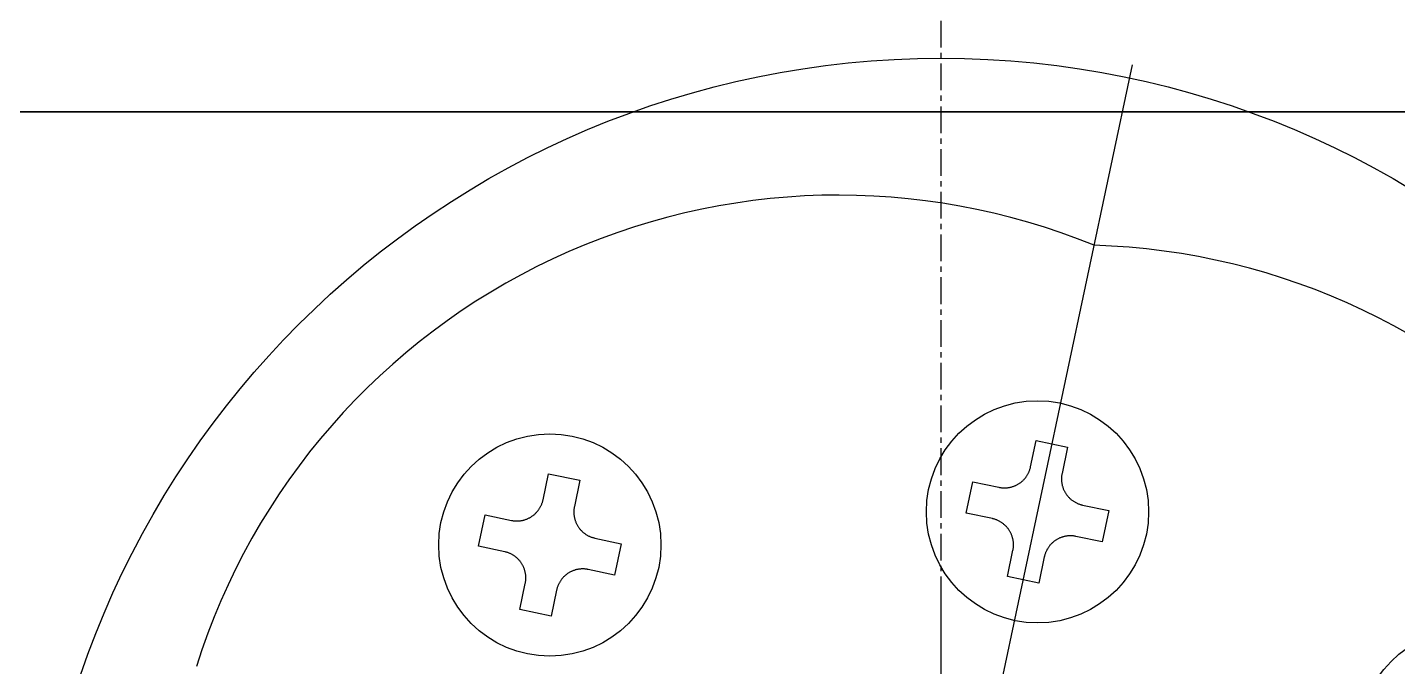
# Model space of a CAD drawing. Extents: x -668440 to 1010955, y -1678500 to 210463.
# Drawn here: x -557575 to -556934, y -896428 to -896129 of the extents above; entities that cross this region are included whole.
import ezdxf

# ---------------------------------------------------------------- set-up
doc = ezdxf.new("R2010")
doc.units = 0
doc.header["$MEASUREMENT"] = 0
doc.linetypes.add('CENTER', pattern=[2, 1.25, -0.25, 0.25, -0.25])
doc.layers.get('0').update_dxf_attribs({"color": 3, "linetype": 'CONTINUOUS'})
for name, color, linetype in [('100', 5, 'CENTER'), ('BOLT', 4, 'CONTINUOUS'), ('C400-R22-6M22_d', 7, 'CONTINUOUS'), ('cwr_d', 7, 'CONTINUOUS'), ('注記', 3, 'CONTINUOUS')]:
    doc.layers.add(name, color=color, linetype=linetype)

# ---------------------------------------------------------------- blocks, each defined once
blk = doc.blocks.new('tc02')
at = {"layer": '注記', "color": 4}
blk.add_line((-18602.46, 32824.251), (-18602.46, 32699.284), dxfattribs=at)
at = {"layer": '注記', "color": 4, "linetype": 'Continuous'}
for p, q in [((-18603.21, 32806.117), (-18601.71, 32806.117)), ((-18603.21, 32804.867), (-18603.21, 32806.117)), ((-18601.71, 32806.117), (-18601.71, 32804.867)), ((-18603.211, 32804.836), (-18603.21, 32804.867)), ((-18601.71, 32804.867), (-18601.71, 32804.836)), ((-18603.404, 32804.198), (-18603.388, 32804.224)), ((-18603.388, 32804.224), (-18603.373, 32804.251)), ((-18603.373, 32804.251), (-18603.358, 32804.278)), ((-18603.358, 32804.278), (-18603.344, 32804.305)), ((-18603.344, 32804.305), (-18603.33, 32804.332)), ((-18603.33, 32804.332), (-18603.318, 32804.36)), ((-18603.318, 32804.36), (-18603.306, 32804.388)), ((-18603.306, 32804.388), (-18603.294, 32804.417)), ((-18603.294, 32804.417), (-18603.283, 32804.446)), ((-18603.283, 32804.446), (-18603.273, 32804.475)), ((-18603.273, 32804.475), (-18603.264, 32804.504)), ((-18603.264, 32804.504), (-18603.256, 32804.533)), ((-18603.256, 32804.533), (-18603.248, 32804.563)), ((-18603.248, 32804.563), (-18603.241, 32804.593)), ((-18603.241, 32804.593), (-18603.234, 32804.623)), ((-18603.234, 32804.623), (-18603.229, 32804.653)), ((-18603.229, 32804.653), (-18603.224, 32804.684)), ((-18603.224, 32804.684), (-18603.22, 32804.714)), ((-18603.22, 32804.714), (-18603.216, 32804.744)), ((-18603.216, 32804.744), (-18603.214, 32804.775)), ((-18603.214, 32804.775), (-18603.212, 32804.806)), ((-18603.212, 32804.806), (-18603.211, 32804.836)), ((-18601.71, 32804.836), (-18601.709, 32804.806)), ((-18601.709, 32804.806), (-18601.707, 32804.775)), ((-18601.707, 32804.775), (-18601.704, 32804.744)), ((-18601.704, 32804.744), (-18601.701, 32804.714)), ((-18601.701, 32804.714), (-18601.697, 32804.684)), ((-18601.697, 32804.684), (-18601.692, 32804.653)), ((-18601.692, 32804.653), (-18601.686, 32804.623)), ((-18601.686, 32804.623), (-18601.68, 32804.593)), ((-18601.68, 32804.593), (-18601.673, 32804.563)), ((-18601.673, 32804.563), (-18601.665, 32804.533)), ((-18601.665, 32804.533), (-18601.657, 32804.504)), ((-18601.657, 32804.504), (-18601.647, 32804.475)), ((-18601.647, 32804.475), (-18601.637, 32804.446)), ((-18601.637, 32804.446), (-18601.627, 32804.417)), ((-18601.627, 32804.417), (-18601.615, 32804.388)), ((-18601.615, 32804.388), (-18601.603, 32804.36)), ((-18601.603, 32804.36), (-18601.591, 32804.332)), ((-18601.591, 32804.332), (-18601.577, 32804.305)), ((-18601.577, 32804.305), (-18601.563, 32804.278)), ((-18601.563, 32804.278), (-18601.548, 32804.251)), ((-18601.548, 32804.251), (-18601.533, 32804.224)), ((-18601.533, 32804.224), (-18601.517, 32804.198)), ((-18605.71, 32802.117), (-18605.71, 32803.617)), ((-18605.71, 32803.617), (-18604.46, 32803.617)), ((-18604.46, 32803.617), (-18604.43, 32803.617)), ((-18604.43, 32803.617), (-18604.399, 32803.618)), ((-18604.399, 32803.618), (-18604.368, 32803.62)), ((-18604.368, 32803.62), (-18604.338, 32803.623)), ((-18604.338, 32803.623), (-18604.307, 32803.626)), ((-18604.307, 32803.626), (-18604.277, 32803.63)), ((-18604.277, 32803.63), (-18604.247, 32803.635)), ((-18604.247, 32803.635), (-18604.216, 32803.641)), ((-18604.216, 32803.641), (-18604.187, 32803.647)), ((-18604.187, 32803.647), (-18604.157, 32803.654)), ((-18604.157, 32803.654), (-18604.127, 32803.662)), ((-18604.127, 32803.662), (-18604.097, 32803.67)), ((-18604.097, 32803.67), (-18604.068, 32803.68)), ((-18604.068, 32803.68), (-18604.039, 32803.69)), ((-18604.039, 32803.69), (-18604.01, 32803.7)), ((-18604.01, 32803.7), (-18603.982, 32803.712)), ((-18603.982, 32803.712), (-18603.954, 32803.724)), ((-18603.954, 32803.724), (-18603.926, 32803.737)), ((-18603.926, 32803.737), (-18603.898, 32803.75)), ((-18603.898, 32803.75), (-18603.871, 32803.764)), ((-18603.871, 32803.764), (-18603.844, 32803.779)), ((-18603.844, 32803.779), (-18603.818, 32803.795)), ((-18603.818, 32803.795), (-18603.792, 32803.811)), ((-18603.792, 32803.811), (-18603.766, 32803.827)), ((-18603.766, 32803.827), (-18603.741, 32803.845)), ((-18603.741, 32803.845), (-18603.716, 32803.863)), ((-18603.716, 32803.863), (-18603.691, 32803.881)), ((-18603.691, 32803.881), (-18603.667, 32803.9)), ((-18603.667, 32803.9), (-18603.644, 32803.92)), ((-18603.644, 32803.92), (-18603.621, 32803.941)), ((-18603.621, 32803.941), (-18603.598, 32803.961)), ((-18603.598, 32803.961), (-18603.576, 32803.983)), ((-18603.576, 32803.983), (-18603.555, 32804.005)), ((-18603.555, 32804.005), (-18603.534, 32804.027)), ((-18603.534, 32804.027), (-18603.514, 32804.05)), ((-18603.514, 32804.05), (-18603.494, 32804.074)), ((-18603.494, 32804.074), (-18603.475, 32804.098)), ((-18603.475, 32804.098), (-18603.456, 32804.122)), ((-18603.456, 32804.122), (-18603.438, 32804.147)), ((-18603.438, 32804.147), (-18603.421, 32804.172)), ((-18603.421, 32804.172), (-18603.404, 32804.198)), ((-18601.517, 32804.198), (-18601.5, 32804.172)), ((-18601.5, 32804.172), (-18601.483, 32804.147)), ((-18601.483, 32804.147), (-18601.465, 32804.122)), ((-18601.465, 32804.122), (-18601.446, 32804.098)), ((-18601.446, 32804.098), (-18601.427, 32804.074)), ((-18601.427, 32804.074), (-18601.407, 32804.05)), ((-18601.407, 32804.05), (-18601.387, 32804.027)), ((-18601.387, 32804.027), (-18601.366, 32804.005)), ((-18601.366, 32804.005), (-18601.344, 32803.983)), ((-18601.344, 32803.983), (-18601.322, 32803.961)), ((-18601.322, 32803.961), (-18601.3, 32803.941)), ((-18601.3, 32803.941), (-18601.277, 32803.92)), ((-18601.277, 32803.92), (-18601.254, 32803.9)), ((-18601.254, 32803.9), (-18601.23, 32803.881)), ((-18601.23, 32803.881), (-18601.205, 32803.863)), ((-18601.205, 32803.863), (-18601.18, 32803.845)), ((-18601.18, 32803.845), (-18601.155, 32803.827)), ((-18601.155, 32803.827), (-18601.129, 32803.811)), ((-18601.129, 32803.811), (-18601.103, 32803.794)), ((-18601.103, 32803.794), (-18601.077, 32803.779)), ((-18601.077, 32803.779), (-18601.05, 32803.764)), ((-18601.05, 32803.764), (-18601.023, 32803.75)), ((-18601.023, 32803.75), (-18600.995, 32803.737)), ((-18600.995, 32803.737), (-18600.967, 32803.724)), ((-18600.967, 32803.724), (-18600.939, 32803.712)), ((-18600.939, 32803.712), (-18600.91, 32803.7)), ((-18600.91, 32803.7), (-18600.882, 32803.69)), ((-18600.882, 32803.69), (-18600.853, 32803.68)), ((-18600.853, 32803.68), (-18600.823, 32803.67)), ((-18600.823, 32803.67), (-18600.794, 32803.662)), ((-18600.794, 32803.662), (-18600.764, 32803.654)), ((-18600.764, 32803.654), (-18600.734, 32803.647)), ((-18600.734, 32803.647), (-18600.704, 32803.641)), ((-18600.704, 32803.641), (-18600.674, 32803.635)), ((-18600.674, 32803.635), (-18600.644, 32803.63)), ((-18600.644, 32803.63), (-18600.613, 32803.626)), ((-18600.613, 32803.626), (-18600.583, 32803.623)), ((-18600.583, 32803.623), (-18600.552, 32803.62)), ((-18600.552, 32803.62), (-18600.522, 32803.618)), ((-18600.522, 32803.618), (-18600.491, 32803.617)), ((-18600.491, 32803.617), (-18600.46, 32803.617)), ((-18600.46, 32803.617), (-18599.21, 32803.617)), ((-18599.21, 32803.617), (-18599.21, 32802.117)), ((-18604.46, 32802.117), (-18605.71, 32802.117)), ((-18604.43, 32802.116), (-18604.46, 32802.117)), ((-18604.399, 32802.115), (-18604.43, 32802.116)), ((-18604.368, 32802.113), (-18604.399, 32802.115)), ((-18604.338, 32802.111), (-18604.368, 32802.113)), ((-18604.307, 32802.107), (-18604.338, 32802.111)), ((-18604.277, 32802.103), (-18604.307, 32802.107)), ((-18604.247, 32802.098), (-18604.277, 32802.103)), ((-18604.216, 32802.093), (-18604.247, 32802.098)), ((-18604.187, 32802.086), (-18604.216, 32802.093)), ((-18604.157, 32802.079), (-18604.187, 32802.086)), ((-18604.127, 32802.071), (-18604.157, 32802.079)), ((-18604.097, 32802.063), (-18604.127, 32802.071)), ((-18604.068, 32802.054), (-18604.097, 32802.063)), ((-18604.039, 32802.044), (-18604.068, 32802.054)), ((-18604.01, 32802.033), (-18604.039, 32802.044)), ((-18603.982, 32802.021), (-18604.01, 32802.033)), ((-18603.954, 32802.009), (-18603.982, 32802.021)), ((-18603.926, 32801.997), (-18603.954, 32802.009)), ((-18603.898, 32801.983), (-18603.926, 32801.997)), ((-18603.871, 32801.969), (-18603.898, 32801.983)), ((-18603.844, 32801.954), (-18603.871, 32801.969)), ((-18603.818, 32801.939), (-18603.844, 32801.954)), ((-18603.792, 32801.923), (-18603.818, 32801.939)), ((-18603.766, 32801.906), (-18603.792, 32801.923)), ((-18603.741, 32801.889), (-18603.766, 32801.906)), ((-18603.716, 32801.871), (-18603.741, 32801.889)), ((-18603.691, 32801.852), (-18603.716, 32801.871)), ((-18603.667, 32801.833), (-18603.691, 32801.852)), ((-18603.644, 32801.813), (-18603.667, 32801.833)), ((-18603.621, 32801.793), (-18603.644, 32801.813)), ((-18603.598, 32801.772), (-18603.621, 32801.793)), ((-18603.576, 32801.75), (-18603.598, 32801.772)), ((-18603.555, 32801.728), (-18603.576, 32801.75)), ((-18603.534, 32801.706), (-18603.555, 32801.728)), ((-18603.514, 32801.683), (-18603.534, 32801.706)), ((-18603.494, 32801.66), (-18603.514, 32801.683)), ((-18603.475, 32801.636), (-18603.494, 32801.66)), ((-18601.427, 32801.66), (-18601.446, 32801.636)), ((-18601.407, 32801.683), (-18601.427, 32801.66)), ((-18601.387, 32801.706), (-18601.407, 32801.683)), ((-18601.366, 32801.728), (-18601.387, 32801.706)), ((-18601.344, 32801.75), (-18601.366, 32801.728)), ((-18601.322, 32801.772), (-18601.344, 32801.75)), ((-18601.3, 32801.793), (-18601.322, 32801.772)), ((-18601.277, 32801.813), (-18601.3, 32801.793)), ((-18601.254, 32801.833), (-18601.277, 32801.813)), ((-18601.23, 32801.852), (-18601.254, 32801.833)), ((-18601.205, 32801.871), (-18601.23, 32801.852)), ((-18601.18, 32801.889), (-18601.205, 32801.871)), ((-18601.155, 32801.906), (-18601.18, 32801.889)), ((-18601.129, 32801.923), (-18601.155, 32801.906)), ((-18601.103, 32801.939), (-18601.129, 32801.923)), ((-18601.077, 32801.954), (-18601.103, 32801.939)), ((-18601.05, 32801.969), (-18601.077, 32801.954)), ((-18601.023, 32801.983), (-18601.05, 32801.969)), ((-18600.995, 32801.997), (-18601.023, 32801.983)), ((-18600.967, 32802.009), (-18600.995, 32801.997)), ((-18600.939, 32802.021), (-18600.967, 32802.009)), ((-18600.91, 32802.033), (-18600.939, 32802.021)), ((-18600.882, 32802.044), (-18600.91, 32802.033)), ((-18600.853, 32802.054), (-18600.882, 32802.044)), ((-18600.823, 32802.063), (-18600.853, 32802.054)), ((-18600.794, 32802.071), (-18600.823, 32802.063)), ((-18600.764, 32802.079), (-18600.794, 32802.071)), ((-18600.734, 32802.086), (-18600.764, 32802.079)), ((-18600.704, 32802.093), (-18600.734, 32802.086)), ((-18600.674, 32802.098), (-18600.704, 32802.093)), ((-18600.644, 32802.103), (-18600.674, 32802.098)), ((-18600.613, 32802.107), (-18600.644, 32802.103)), ((-18600.583, 32802.111), (-18600.613, 32802.107)), ((-18600.552, 32802.113), (-18600.583, 32802.111)), ((-18600.522, 32802.115), (-18600.552, 32802.113)), ((-18600.491, 32802.116), (-18600.522, 32802.115)), ((-18600.46, 32802.117), (-18600.491, 32802.116)), ((-18599.21, 32802.117), (-18600.46, 32802.117)), ((-18603.456, 32801.611), (-18603.475, 32801.636)), ((-18603.438, 32801.586), (-18603.456, 32801.611)), ((-18603.421, 32801.561), (-18603.438, 32801.586)), ((-18603.404, 32801.535), (-18603.421, 32801.561)), ((-18603.388, 32801.509), (-18603.404, 32801.535)), ((-18603.373, 32801.483), (-18603.388, 32801.509)), ((-18603.358, 32801.456), (-18603.373, 32801.483)), ((-18603.344, 32801.428), (-18603.358, 32801.456)), ((-18603.33, 32801.401), (-18603.344, 32801.428)), ((-18603.318, 32801.373), (-18603.33, 32801.401)), ((-18603.306, 32801.345), (-18603.318, 32801.373)), ((-18603.294, 32801.316), (-18603.306, 32801.345)), ((-18603.283, 32801.288), (-18603.294, 32801.316)), ((-18603.273, 32801.259), (-18603.283, 32801.288)), ((-18603.264, 32801.229), (-18603.273, 32801.259)), ((-18603.256, 32801.2), (-18603.264, 32801.229)), ((-18603.248, 32801.17), (-18603.256, 32801.2)), ((-18603.241, 32801.14), (-18603.248, 32801.17)), ((-18603.234, 32801.11), (-18603.241, 32801.14)), ((-18603.229, 32801.08), (-18603.234, 32801.11)), ((-18603.224, 32801.05), (-18603.229, 32801.08)), ((-18603.22, 32801.019), (-18603.224, 32801.05)), ((-18603.216, 32800.989), (-18603.22, 32801.019)), ((-18601.701, 32801.019), (-18601.704, 32800.989)), ((-18601.697, 32801.05), (-18601.701, 32801.019)), ((-18601.692, 32801.08), (-18601.697, 32801.05)), ((-18601.687, 32801.11), (-18601.692, 32801.08)), ((-18601.68, 32801.14), (-18601.687, 32801.11)), ((-18601.673, 32801.17), (-18601.68, 32801.14)), ((-18601.665, 32801.2), (-18601.673, 32801.17)), ((-18601.657, 32801.229), (-18601.665, 32801.2)), ((-18601.647, 32801.258), (-18601.657, 32801.229)), ((-18601.637, 32801.288), (-18601.647, 32801.258)), ((-18601.627, 32801.316), (-18601.637, 32801.288)), ((-18601.615, 32801.345), (-18601.627, 32801.316)), ((-18601.603, 32801.373), (-18601.615, 32801.345)), ((-18601.591, 32801.401), (-18601.603, 32801.373)), ((-18601.577, 32801.428), (-18601.591, 32801.401)), ((-18601.563, 32801.456), (-18601.577, 32801.428)), ((-18601.548, 32801.483), (-18601.563, 32801.456)), ((-18601.533, 32801.509), (-18601.548, 32801.483)), ((-18601.517, 32801.535), (-18601.533, 32801.509)), ((-18601.5, 32801.561), (-18601.517, 32801.535)), ((-18601.483, 32801.586), (-18601.5, 32801.561)), ((-18601.465, 32801.611), (-18601.483, 32801.586)), ((-18601.446, 32801.636), (-18601.465, 32801.611)), ((-18603.214, 32800.958), (-18603.216, 32800.989)), ((-18603.212, 32800.928), (-18603.214, 32800.958)), ((-18603.211, 32800.897), (-18603.212, 32800.928)), ((-18603.21, 32800.867), (-18603.211, 32800.897)), ((-18603.21, 32799.617), (-18603.21, 32800.867)), ((-18601.709, 32800.928), (-18601.71, 32800.897)), ((-18601.71, 32800.897), (-18601.71, 32800.867)), ((-18601.71, 32800.867), (-18601.71, 32799.617)), ((-18601.707, 32800.958), (-18601.709, 32800.928)), ((-18601.704, 32800.989), (-18601.707, 32800.958)), ((-18625.21, 32799.867), (-18623.71, 32799.867)), ((-18625.21, 32798.617), (-18625.21, 32799.867)), ((-18623.71, 32799.867), (-18623.71, 32798.617)), ((-18601.71, 32799.617), (-18603.21, 32799.617)), ((-18625.224, 32798.434), (-18625.22, 32798.464)), ((-18625.22, 32798.464), (-18625.216, 32798.494)), ((-18625.216, 32798.494), (-18625.214, 32798.525)), ((-18625.214, 32798.525), (-18625.212, 32798.556)), ((-18625.212, 32798.556), (-18625.211, 32798.586)), ((-18625.211, 32798.586), (-18625.21, 32798.617)), ((-18623.71, 32798.617), (-18623.71, 32798.586)), ((-18623.71, 32798.586), (-18623.709, 32798.556)), ((-18623.709, 32798.556), (-18623.707, 32798.525)), ((-18623.707, 32798.525), (-18623.704, 32798.494)), ((-18623.704, 32798.494), (-18623.701, 32798.464)), ((-18623.701, 32798.464), (-18623.697, 32798.434)), ((-18625.514, 32797.8), (-18625.494, 32797.824)), ((-18625.494, 32797.824), (-18625.475, 32797.848)), ((-18625.475, 32797.848), (-18625.456, 32797.872)), ((-18625.456, 32797.872), (-18625.438, 32797.897)), ((-18625.438, 32797.897), (-18625.421, 32797.922)), ((-18625.421, 32797.922), (-18625.404, 32797.948)), ((-18625.404, 32797.948), (-18625.388, 32797.974)), ((-18625.388, 32797.974), (-18625.373, 32798.001)), ((-18625.373, 32798.001), (-18625.358, 32798.028)), ((-18625.358, 32798.028), (-18625.344, 32798.055)), ((-18625.344, 32798.055), (-18625.33, 32798.082)), ((-18625.33, 32798.082), (-18625.318, 32798.11)), ((-18625.318, 32798.11), (-18625.306, 32798.138)), ((-18625.306, 32798.138), (-18625.294, 32798.167)), ((-18625.294, 32798.167), (-18625.283, 32798.196)), ((-18625.283, 32798.196), (-18625.273, 32798.225)), ((-18625.273, 32798.225), (-18625.264, 32798.254)), ((-18625.264, 32798.254), (-18625.256, 32798.283)), ((-18625.256, 32798.283), (-18625.248, 32798.313)), ((-18625.248, 32798.313), (-18625.241, 32798.343)), ((-18625.241, 32798.343), (-18625.234, 32798.373)), ((-18625.234, 32798.373), (-18625.229, 32798.403)), ((-18625.229, 32798.403), (-18625.224, 32798.434)), ((-18623.697, 32798.434), (-18623.692, 32798.403)), ((-18623.692, 32798.403), (-18623.686, 32798.373)), ((-18623.686, 32798.373), (-18623.68, 32798.343)), ((-18623.68, 32798.343), (-18623.673, 32798.313)), ((-18623.673, 32798.313), (-18623.665, 32798.283)), ((-18623.665, 32798.283), (-18623.657, 32798.254)), ((-18623.657, 32798.254), (-18623.647, 32798.225)), ((-18623.647, 32798.225), (-18623.637, 32798.196)), ((-18623.637, 32798.196), (-18623.627, 32798.167)), ((-18623.627, 32798.167), (-18623.615, 32798.138)), ((-18623.615, 32798.138), (-18623.603, 32798.11)), ((-18623.603, 32798.11), (-18623.591, 32798.082)), ((-18623.591, 32798.082), (-18623.577, 32798.055)), ((-18623.577, 32798.055), (-18623.563, 32798.028)), ((-18623.563, 32798.028), (-18623.548, 32798.001)), ((-18623.548, 32798.001), (-18623.533, 32797.974)), ((-18623.533, 32797.974), (-18623.517, 32797.948)), ((-18623.517, 32797.948), (-18623.5, 32797.922)), ((-18623.5, 32797.922), (-18623.483, 32797.897)), ((-18623.483, 32797.897), (-18623.465, 32797.872)), ((-18623.465, 32797.872), (-18623.446, 32797.848)), ((-18623.446, 32797.848), (-18623.427, 32797.824)), ((-18623.427, 32797.824), (-18623.407, 32797.8)), ((-18627.71, 32795.867), (-18627.71, 32797.367)), ((-18627.71, 32797.367), (-18626.46, 32797.367)), ((-18626.46, 32797.367), (-18626.43, 32797.367)), ((-18626.43, 32797.367), (-18626.399, 32797.368)), ((-18626.399, 32797.368), (-18626.368, 32797.37)), ((-18626.368, 32797.37), (-18626.338, 32797.373)), ((-18626.338, 32797.373), (-18626.307, 32797.376)), ((-18626.307, 32797.376), (-18626.277, 32797.38)), ((-18626.277, 32797.38), (-18626.247, 32797.385)), ((-18626.247, 32797.385), (-18626.216, 32797.391)), ((-18626.216, 32797.391), (-18626.187, 32797.397)), ((-18626.187, 32797.397), (-18626.157, 32797.404)), ((-18626.157, 32797.404), (-18626.127, 32797.412)), ((-18626.127, 32797.412), (-18626.097, 32797.421)), ((-18626.097, 32797.421), (-18626.068, 32797.43)), ((-18626.068, 32797.43), (-18626.039, 32797.44)), ((-18626.039, 32797.44), (-18626.01, 32797.45)), ((-18626.01, 32797.45), (-18625.982, 32797.462)), ((-18625.982, 32797.462), (-18625.954, 32797.474)), ((-18625.954, 32797.474), (-18625.926, 32797.487)), ((-18625.926, 32797.487), (-18625.898, 32797.5)), ((-18625.898, 32797.5), (-18625.871, 32797.514)), ((-18625.871, 32797.514), (-18625.844, 32797.529)), ((-18625.844, 32797.529), (-18625.818, 32797.545)), ((-18625.818, 32797.545), (-18625.792, 32797.561)), ((-18625.792, 32797.561), (-18625.766, 32797.577)), ((-18625.766, 32797.577), (-18625.741, 32797.595)), ((-18625.741, 32797.595), (-18625.716, 32797.613)), ((-18625.716, 32797.613), (-18625.691, 32797.631)), ((-18625.691, 32797.631), (-18625.667, 32797.65)), ((-18625.667, 32797.65), (-18625.644, 32797.67)), ((-18625.644, 32797.67), (-18625.621, 32797.69)), ((-18625.621, 32797.69), (-18625.598, 32797.711)), ((-18625.598, 32797.711), (-18625.576, 32797.733)), ((-18625.576, 32797.733), (-18625.555, 32797.755)), ((-18625.555, 32797.755), (-18625.534, 32797.777)), ((-18625.534, 32797.777), (-18625.514, 32797.8)), ((-18623.407, 32797.8), (-18623.387, 32797.777)), ((-18623.387, 32797.777), (-18623.366, 32797.755)), ((-18623.366, 32797.755), (-18623.344, 32797.733)), ((-18623.344, 32797.733), (-18623.322, 32797.711)), ((-18623.322, 32797.711), (-18623.3, 32797.69)), ((-18623.3, 32797.69), (-18623.277, 32797.67)), ((-18623.277, 32797.67), (-18623.254, 32797.65)), ((-18623.254, 32797.65), (-18623.229, 32797.631)), ((-18623.229, 32797.631), (-18623.205, 32797.613)), ((-18623.205, 32797.613), (-18623.18, 32797.595)), ((-18623.18, 32797.595), (-18623.155, 32797.577)), ((-18623.155, 32797.577), (-18623.129, 32797.561)), ((-18623.129, 32797.561), (-18623.103, 32797.545)), ((-18623.103, 32797.545), (-18623.077, 32797.529)), ((-18623.077, 32797.529), (-18623.05, 32797.514)), ((-18623.05, 32797.514), (-18623.023, 32797.5)), ((-18623.023, 32797.5), (-18622.995, 32797.487)), ((-18622.995, 32797.487), (-18622.967, 32797.474)), ((-18622.967, 32797.474), (-18622.939, 32797.462)), ((-18622.939, 32797.462), (-18622.91, 32797.45)), ((-18622.91, 32797.45), (-18622.882, 32797.44)), ((-18622.882, 32797.44), (-18622.853, 32797.43)), ((-18622.853, 32797.43), (-18622.823, 32797.421)), ((-18622.823, 32797.421), (-18622.794, 32797.412)), ((-18622.794, 32797.412), (-18622.764, 32797.404)), ((-18622.764, 32797.404), (-18622.734, 32797.397)), ((-18622.734, 32797.397), (-18622.704, 32797.391)), ((-18622.704, 32797.391), (-18622.674, 32797.385)), ((-18622.674, 32797.385), (-18622.644, 32797.38)), ((-18622.644, 32797.38), (-18622.613, 32797.376)), ((-18622.613, 32797.376), (-18622.583, 32797.373)), ((-18622.583, 32797.373), (-18622.552, 32797.37)), ((-18622.552, 32797.37), (-18622.522, 32797.368)), ((-18622.522, 32797.368), (-18622.491, 32797.367)), ((-18622.491, 32797.367), (-18622.46, 32797.367)), ((-18622.46, 32797.367), (-18621.21, 32797.367)), ((-18621.21, 32797.367), (-18621.21, 32795.867)), ((-18626.46, 32795.867), (-18627.71, 32795.867)), ((-18626.43, 32795.866), (-18626.46, 32795.867)), ((-18626.399, 32795.865), (-18626.43, 32795.866)), ((-18626.368, 32795.863), (-18626.399, 32795.865)), ((-18626.338, 32795.861), (-18626.368, 32795.863)), ((-18626.307, 32795.857), (-18626.338, 32795.861)), ((-18626.277, 32795.853), (-18626.307, 32795.857)), ((-18626.247, 32795.848), (-18626.277, 32795.853)), ((-18626.216, 32795.843), (-18626.247, 32795.848)), ((-18626.187, 32795.836), (-18626.216, 32795.843)), ((-18626.157, 32795.829), (-18626.187, 32795.836)), ((-18626.127, 32795.821), (-18626.157, 32795.829)), ((-18626.097, 32795.813), (-18626.127, 32795.821)), ((-18626.068, 32795.804), (-18626.097, 32795.813)), ((-18626.039, 32795.794), (-18626.068, 32795.804)), ((-18626.01, 32795.783), (-18626.039, 32795.794)), ((-18625.982, 32795.771), (-18626.01, 32795.783)), ((-18625.954, 32795.759), (-18625.982, 32795.771)), ((-18625.926, 32795.747), (-18625.954, 32795.759)), ((-18625.898, 32795.733), (-18625.926, 32795.747)), ((-18625.871, 32795.719), (-18625.898, 32795.733)), ((-18625.844, 32795.704), (-18625.871, 32795.719)), ((-18625.818, 32795.689), (-18625.844, 32795.704)), ((-18625.792, 32795.673), (-18625.818, 32795.689)), ((-18625.766, 32795.656), (-18625.792, 32795.673)), ((-18625.741, 32795.639), (-18625.766, 32795.656)), ((-18625.716, 32795.621), (-18625.741, 32795.639)), ((-18625.691, 32795.602), (-18625.716, 32795.621)), ((-18625.667, 32795.583), (-18625.691, 32795.602)), ((-18625.644, 32795.563), (-18625.667, 32795.583)), ((-18625.621, 32795.543), (-18625.644, 32795.563)), ((-18625.598, 32795.522), (-18625.621, 32795.543)), ((-18625.576, 32795.5), (-18625.598, 32795.522)), ((-18625.555, 32795.479), (-18625.576, 32795.5)), ((-18625.534, 32795.456), (-18625.555, 32795.479)), ((-18625.514, 32795.433), (-18625.534, 32795.456)), ((-18625.494, 32795.409), (-18625.514, 32795.433)), ((-18625.475, 32795.386), (-18625.494, 32795.409)), ((-18625.456, 32795.361), (-18625.475, 32795.386)), ((-18625.438, 32795.336), (-18625.456, 32795.361)), ((-18625.421, 32795.311), (-18625.438, 32795.336)), ((-18625.404, 32795.285), (-18625.421, 32795.311)), ((-18625.388, 32795.259), (-18625.404, 32795.285)), ((-18625.373, 32795.233), (-18625.388, 32795.259)), ((-18623.533, 32795.259), (-18623.548, 32795.233)), ((-18623.517, 32795.285), (-18623.533, 32795.259)), ((-18623.5, 32795.311), (-18623.517, 32795.285)), ((-18623.483, 32795.336), (-18623.5, 32795.311)), ((-18623.465, 32795.361), (-18623.483, 32795.336)), ((-18623.446, 32795.386), (-18623.465, 32795.361)), ((-18623.427, 32795.409), (-18623.446, 32795.386)), ((-18623.407, 32795.433), (-18623.427, 32795.409)), ((-18623.387, 32795.456), (-18623.407, 32795.433)), ((-18623.366, 32795.479), (-18623.387, 32795.456)), ((-18623.344, 32795.5), (-18623.366, 32795.479)), ((-18623.322, 32795.522), (-18623.344, 32795.5)), ((-18623.3, 32795.543), (-18623.322, 32795.522)), ((-18623.277, 32795.563), (-18623.3, 32795.543)), ((-18623.254, 32795.583), (-18623.277, 32795.563)), ((-18623.23, 32795.602), (-18623.254, 32795.583)), ((-18623.205, 32795.621), (-18623.23, 32795.602)), ((-18623.18, 32795.639), (-18623.205, 32795.621)), ((-18623.155, 32795.656), (-18623.18, 32795.639)), ((-18623.129, 32795.673), (-18623.155, 32795.656)), ((-18623.103, 32795.689), (-18623.129, 32795.673)), ((-18623.077, 32795.704), (-18623.103, 32795.689)), ((-18623.05, 32795.719), (-18623.077, 32795.704)), ((-18623.023, 32795.733), (-18623.05, 32795.719)), ((-18622.995, 32795.747), (-18623.023, 32795.733)), ((-18622.967, 32795.759), (-18622.995, 32795.747)), ((-18622.939, 32795.771), (-18622.967, 32795.759)), ((-18622.91, 32795.783), (-18622.939, 32795.771)), ((-18622.882, 32795.794), (-18622.91, 32795.783)), ((-18622.853, 32795.804), (-18622.882, 32795.794)), ((-18622.823, 32795.813), (-18622.853, 32795.804)), ((-18622.794, 32795.821), (-18622.823, 32795.813)), ((-18622.764, 32795.829), (-18622.794, 32795.821)), ((-18622.734, 32795.836), (-18622.764, 32795.829)), ((-18622.704, 32795.843), (-18622.734, 32795.836)), ((-18622.674, 32795.848), (-18622.704, 32795.843)), ((-18622.644, 32795.853), (-18622.674, 32795.848)), ((-18622.613, 32795.857), (-18622.644, 32795.853)), ((-18622.583, 32795.861), (-18622.613, 32795.857)), ((-18622.552, 32795.863), (-18622.583, 32795.861)), ((-18622.522, 32795.865), (-18622.552, 32795.863)), ((-18622.491, 32795.866), (-18622.522, 32795.865)), ((-18622.46, 32795.867), (-18622.491, 32795.866)), ((-18621.21, 32795.867), (-18622.46, 32795.867)), ((-18625.358, 32795.206), (-18625.373, 32795.233)), ((-18625.344, 32795.178), (-18625.358, 32795.206)), ((-18625.33, 32795.151), (-18625.344, 32795.178)), ((-18625.318, 32795.123), (-18625.33, 32795.151)), ((-18625.306, 32795.095), (-18625.318, 32795.123)), ((-18625.294, 32795.066), (-18625.306, 32795.095)), ((-18625.283, 32795.038), (-18625.294, 32795.066)), ((-18625.273, 32795.008), (-18625.283, 32795.038)), ((-18625.264, 32794.979), (-18625.273, 32795.008)), ((-18625.256, 32794.95), (-18625.264, 32794.979)), ((-18625.248, 32794.92), (-18625.256, 32794.95)), ((-18625.241, 32794.89), (-18625.248, 32794.92)), ((-18625.234, 32794.86), (-18625.241, 32794.89)), ((-18625.229, 32794.83), (-18625.234, 32794.86)), ((-18625.224, 32794.8), (-18625.229, 32794.83)), ((-18625.22, 32794.769), (-18625.224, 32794.8)), ((-18625.216, 32794.739), (-18625.22, 32794.769)), ((-18625.214, 32794.708), (-18625.216, 32794.739)), ((-18625.212, 32794.678), (-18625.214, 32794.708)), ((-18625.211, 32794.647), (-18625.212, 32794.678)), ((-18625.21, 32794.617), (-18625.211, 32794.647)), ((-18625.21, 32793.367), (-18625.21, 32794.617)), ((-18623.709, 32794.678), (-18623.71, 32794.647)), ((-18623.71, 32794.647), (-18623.71, 32794.617)), ((-18623.71, 32794.617), (-18623.71, 32793.367)), ((-18623.707, 32794.708), (-18623.709, 32794.678)), ((-18623.704, 32794.739), (-18623.707, 32794.708)), ((-18623.701, 32794.769), (-18623.704, 32794.739)), ((-18623.697, 32794.8), (-18623.701, 32794.769)), ((-18623.692, 32794.83), (-18623.697, 32794.8)), ((-18623.687, 32794.86), (-18623.692, 32794.83)), ((-18623.68, 32794.89), (-18623.687, 32794.86)), ((-18623.673, 32794.92), (-18623.68, 32794.89)), ((-18623.665, 32794.95), (-18623.673, 32794.92)), ((-18623.657, 32794.979), (-18623.665, 32794.95)), ((-18623.647, 32795.008), (-18623.657, 32794.979)), ((-18623.637, 32795.038), (-18623.647, 32795.008)), ((-18623.627, 32795.066), (-18623.637, 32795.038)), ((-18623.615, 32795.095), (-18623.627, 32795.066)), ((-18623.603, 32795.123), (-18623.615, 32795.095)), ((-18623.591, 32795.151), (-18623.603, 32795.123)), ((-18623.577, 32795.178), (-18623.591, 32795.151)), ((-18623.563, 32795.206), (-18623.577, 32795.178)), ((-18623.548, 32795.233), (-18623.563, 32795.206)), ((-18623.71, 32793.367), (-18625.21, 32793.367))]:
    blk.add_line(p, q, dxfattribs=at)
at = {"layer": '注記', "color": 4}
blk.add_circle((-18602.46, 32781.117), 42.5, dxfattribs=at)
at = {"layer": '注記', "color": 4, "linetype": 'Continuous'}
for centre in [(-18602.46, 32802.867), (-18624.46, 32796.617), (-18580.46, 32796.617)]:
    blk.add_circle(centre, 5.2, dxfattribs=at)
for centre, start, end in [((-18608.086, 32784.604), 79.71785, 174.51585), ((-18596.834, 32784.604), 5.48413, 100.28214)]:
    blk.add_arc(centre, 31.518, start, end, dxfattribs=at)
blk = doc.blocks.new('剛接合部C1Y')
at = {"layer": '100'}
blk.add_line((-222784.62063, -397002.59222), (-222784.62063, -393132.59222), dxfattribs=at)
at = {"layer": 'BOLT'}
blk.add_line((-222784.62063, -394298.59222), (-222784.62063, -394264.59222), dxfattribs=at)
blk.add_line((-222784.62063, -394298.59222), (-222784.62063, -394264.59222), dxfattribs=at)
at = {"layer": 'C400-R22-6M22_d'}
blk.add_line((-222884.62063, -394241.59222), (-222684.62063, -394241.59222), dxfattribs=at)
at = {"layer": 'cwr_d'}
blk.add_line((-222684.62063, -394241.59222), (-222884.62063, -394241.59222), dxfattribs=at)
blk.add_line((-222684.62063, -394241.59222), (-222884.62063, -394241.59222), dxfattribs=at)
at = {"rotation": 348.0238675557966}
blk.add_blockref('tc02', (-211389.27873, -430209.28802, 500), dxfattribs=at)

msp = doc.modelspace()

# ---------------------------------------------------------------- block references
at = {"xscale": 10, "yscale": 10, "zscale": 10}
msp.add_blockref('剛接合部C1Y', (1670698.6842, 3046247.35843, 5600), dxfattribs=at)

doc.saveas('drawing.dxf')
